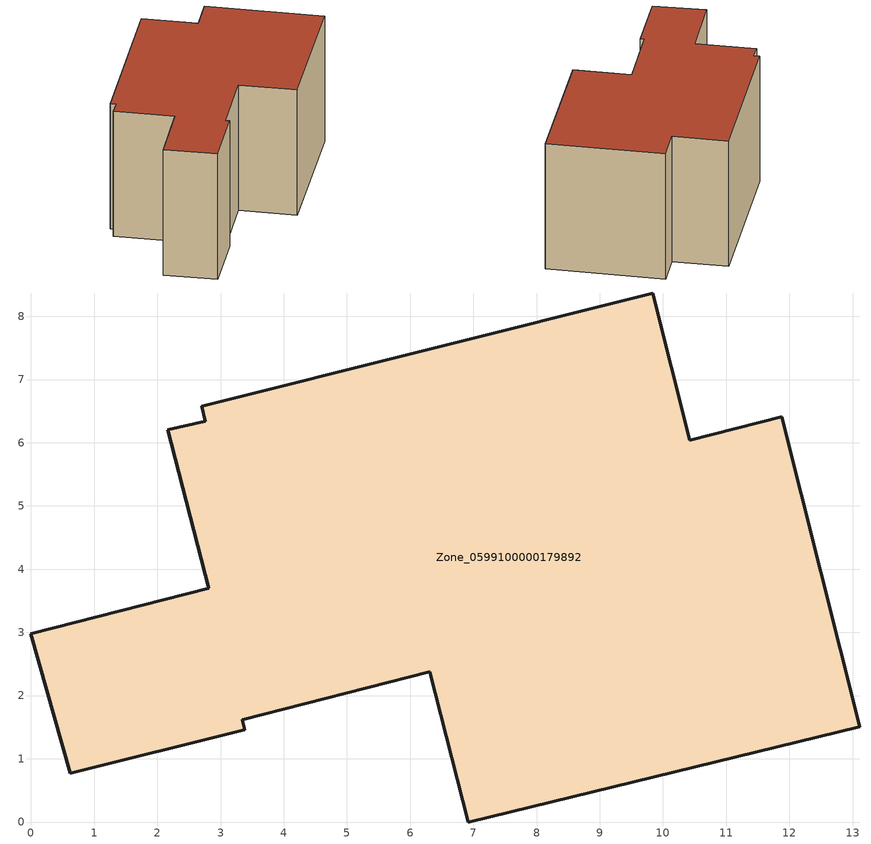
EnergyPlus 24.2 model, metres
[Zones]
Zone_0599100000179892
 floor ground (C_G): 10.42,6.04 11.88,6.41 13.11,1.51 6.92,0 6.31,2.38 3.34,1.62 3.38,1.46 0.62,0.77 0,2.98 2.81,3.7 2.17,6.21 2.75,6.34 2.7,6.58 9.84,8.37 z0
 wall outside (C_F): 6.31,2.38 6.92,0 13.11,1.51 11.88,6.41 10.42,6.04 9.84,8.37 2.7,6.58 2.75,6.34 2.17,6.21 2.81,3.7 0,2.98 0.62,0.77 3.38,1.46 3.34,1.62 6.31,2.38 z0:5.92
 roof outside (C_R): 2.7,6.58 2.75,6.34 2.17,6.21 2.81,3.7 0,2.98 0.62,0.77 3.38,1.46 3.34,1.62 6.31,2.38 6.92,0 13.11,1.51 11.88,6.41 10.42,6.04 9.84,8.37 z5.92
[BUILDING]
Pand.0599100000179892: North Axis=0; Terrain=City; Loads Convergence Tolerance Value=0.04; Temperature Convergence Tolerance Value=0.4; Solar Distribution=FullExterior; Maximum Number of Warmup Days=25; Minimum Number of Warmup Days=1
[Site:Location]
Rotterdam.The.Hague.AP_ZH_NLD Design_Conditions: Latitude=51.96; Longitude=4.45; Time Zone=1; Elevation=-4.5
[SITE:GROUNDTEMPERATURE:BUILDINGSURFACE]
18, 18, 18, 18, 18, 18, 18, 18, 18, 18, 18, 18
[MATERIAL] Thermal Absorptance=0.9; Solar Absorptance=0.7; Visible Absorptance=0.7
Name | Roughness | Thickness | Conductivity | Density | Specific Heat
G.TC.1965-1974 | MediumSmooth | 0.15 | 0.882353 | 540 | 1210
F.TC.1965-1974 | Rough | 0.3 | 0.697674 | 1920 | 840
R.TC.1965-1974 | MediumRough | 0.2 | 0.232558 | 1500 | 1000
[CONSTRUCTION]
C_G: G.TC.1965-1974
C_F: F.TC.1965-1974
C_R: R.TC.1965-1974
[ZONE]
Zone_0599100000179892: Type=1; Multiplier=1; Ceiling Height=Autocalculate; Volume=Autocalculate; Floor Area=autocalculate; Part of Total Floor Area=Yes
[ZONEINFILTRATION:DESIGNFLOWRATE]
Infil_Zone_0599100000179892: Zone or ZoneList or Space or SpaceList=Zone_0599100000179892; Schedule=AlwaysOn; Design Flow Rate Calculation Method=Flow/Area; Flow Rate per Floor Area=0.003; Constant Term Coefficient=1; Temperature Term Coefficient=0; Velocity Term Coefficient=0; Velocity Squared Term Coefficient=0
[HVACTEMPLATE:ZONE:IDEALLOADSAIRSYSTEM]
Zone_0599100000179892: Maximum Heating Supply Air Temperature=50; Minimum Cooling Supply Air Temperature=13; Maximum Heating Supply Air Humidity Ratio=0.0156; Minimum Cooling Supply Air Humidity Ratio=0.0077; Heating Limit=NoLimit; Cooling Limit=NoLimit; Dehumidification Control Type=ConstantSensibleHeatRatio; Cooling Sensible Heat Ratio=0.7; Dehumidification Setpoint=60; Humidification Control Type=None; Humidification Setpoint=30; Outdoor Air Method=None; Outdoor Air Flow Rate per Person=0.00944; Outdoor Air Flow Rate per Zone Floor Area=0; Outdoor Air Flow Rate per Zone=0; Demand Controlled Ventilation Type=None; Outdoor Air Economizer Type=NoEconomizer; Heat Recovery Type=None; Sensible Heat Recovery Effectiveness=0.7; Latent Heat Recovery Effectiveness=0.65
[ZONECONTROL:THERMOSTAT]
ThermostatControl_Zone_0599100000179892: Zone or ZoneList=Zone_0599100000179892; Control Type Schedule=DualSetpointControlType; Control 1=Thermostat_Zone_0599100000179892; Temperature Difference Between Cutout And Setpoint=0
[THERMOSTATSETPOINT:DUALSETPOINT]
Thermostat_Zone_0599100000179892: Heating Setpoint Temperature Schedule=HeatingSetpoint_Zone_0599100000179892; Cooling Setpoint Temperature Schedule=CoolingSetpoint_Zone_0599100000179892
[SCHEDULE:COMPACT]
HeatingSetpoint_Zone_0599100000179892: Through: 12/31, For: AllDays, Until: 24:00, 21
CoolingSetpoint_Zone_0599100000179892: Through: 12/31, For: AllDays, Until: 24:00, 24
DualSetpointControlType: Through: 12/31, For: AllDays, Until: 24:00, 4
AlwaysOn: Through: 12/31, For: AllDays, Until: 24:00, 1
